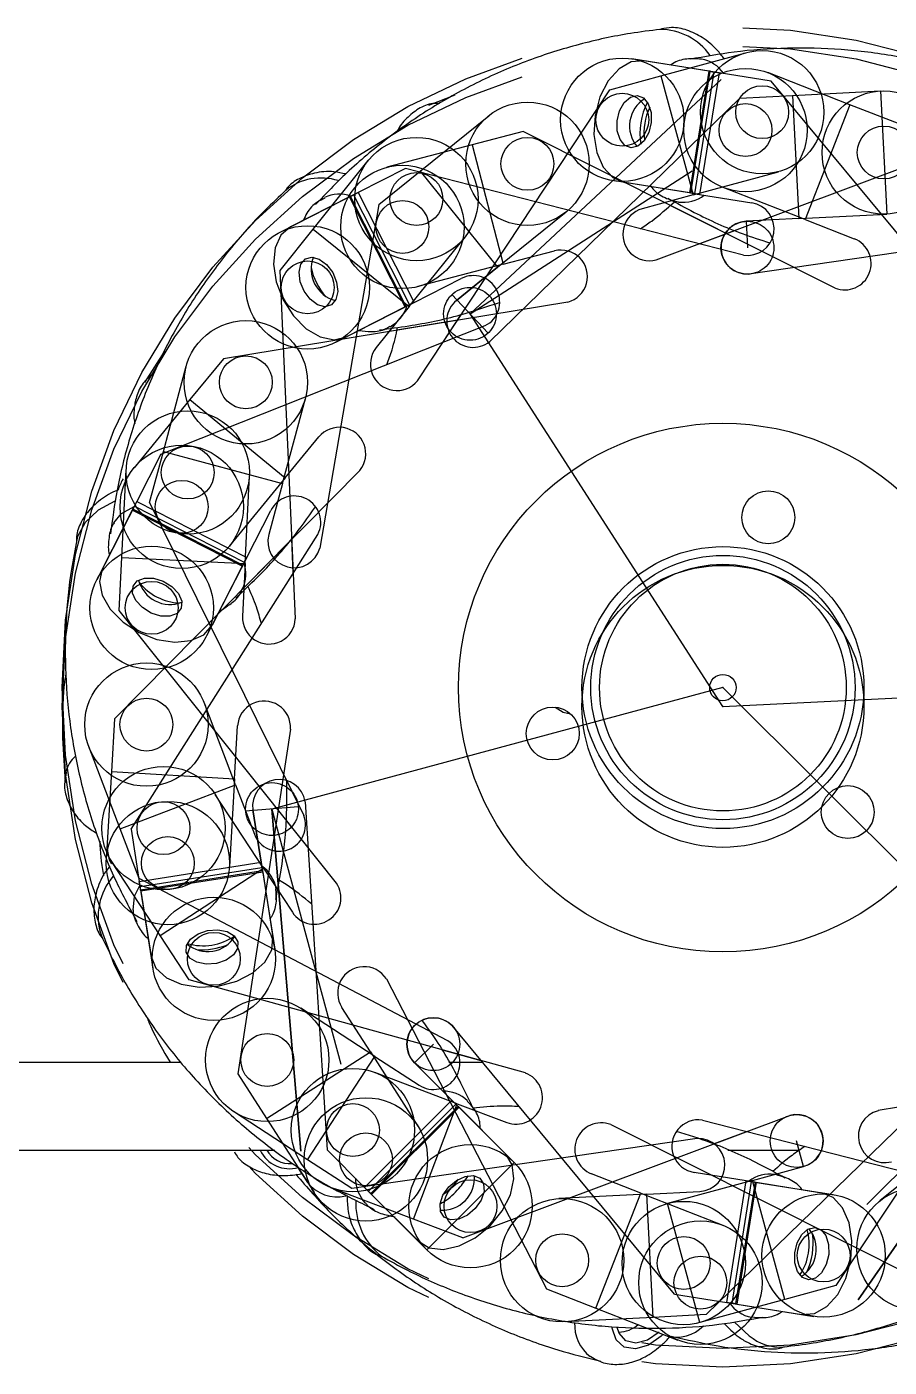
# Model space of a CAD drawing. Header units: millimetres. Extents: x 15 to 415, y 5 to 292.
# Drawn here: x 102.9 to 112.68, y 149.11 to 164.33 of the extents above; entities that cross this region are included whole.
import ezdxf

# ---------------------------------------------------------------- set-up
doc = ezdxf.new("R2010")
doc.units = ezdxf.units.MM
doc.header["$PDSIZE"] = -1
doc.linetypes.add('CENTERX2', pattern=[20.32, 12.7, -2.54, 2.54, -2.54])

msp = doc.modelspace()

# ---------------------------------------------------------------- linework, layer by layer
at = {"color": 7, "linetype": 'Continuous'}
for p, q in [((110.0922, 163.7701), (111.0571, 164.0326)), ((110.7514, 163.8055), (109.7638, 163.9631)), ((109.5132, 163.6126), (110.0922, 163.7701)), ((110.0922, 163.7701), (110.4597, 162.4192)), ((110.7514, 163.8055), (110.5307, 162.423)), ((111.3439, 163.711), (110.7514, 163.8055)), ((112.2378, 163.4421), (111.3065, 163.8062)), ((113.8699, 160.6615), (111.3439, 163.711)), ((107.3286, 160.3099), (109.5132, 163.6126)), ((110.987, 163.5171), (111.5863, 163.5478)), ((111.5863, 163.5478), (112.5849, 163.5989)), ((111.5863, 163.5478), (111.6578, 162.1496)), ((108.1495, 160.7551), (110.987, 163.5171)), ((112.2378, 163.4421), (111.728, 162.1382)), ((112.7966, 163.2236), (112.2378, 163.4421)), ((107.3595, 162.688), (108.1374, 163.3164)), ((108.5293, 163.1372), (107.9488, 162.9855)), ((112.0683, 161.3609), (108.5293, 163.1372)), ((107.9488, 162.9855), (106.9813, 162.7327)), ((107.9488, 162.9855), (108.3027, 161.631)), ((110.0383, 161.6827), (113.7469, 163.0705)), ((106.1453, 162.0303), (106.7717, 162.8099)), ((107.1927, 162.7182), (106.6578, 162.4464)), ((106.8928, 162.311), (107.3595, 162.688)), ((111.0287, 161.7359), (107.1927, 162.7182)), ((107.3595, 162.688), (108.2392, 161.5989)), ((110.4597, 162.4192), (111.4247, 162.6817)), ((110.5307, 162.423), (109.5432, 162.5806)), ((111.728, 162.1382), (110.7967, 162.5024)), ((106.6578, 162.4464), (105.7662, 161.9935)), ((106.6578, 162.4464), (107.2919, 161.1983)), ((110.4597, 162.4192), (109.8808, 162.2617)), ((110.5307, 162.423), (111.1233, 162.3284)), ((106.8928, 162.311), (106.2206, 158.4086)), ((108.2392, 161.5989), (109.0172, 162.2273)), ((111.6578, 162.1496), (112.6565, 162.2007)), ((105.7695, 161.5626), (106.1453, 162.0303)), ((106.1453, 162.0303), (107.2367, 161.1535)), ((111.6578, 162.1496), (111.0586, 162.1189)), ((115.0083, 162.0863), (111.0893, 161.5197)), ((111.728, 162.1382), (112.2868, 161.9197)), ((107.2367, 161.1535), (107.863, 161.933)), ((108.3027, 161.631), (108.8832, 161.7827)), ((105.9434, 157.6066), (105.7695, 161.5626)), ((108.3027, 161.631), (107.3352, 161.3781)), ((107.7725, 161.2219), (108.2392, 161.5989)), ((108.2392, 161.5989), (107.7725, 161.2219)), ((107.2919, 161.1983), (107.8268, 161.4701)), ((109.0349, 161.2021), (105.1277, 160.559)), ((107.2919, 161.1983), (106.4004, 160.7453)), ((107.2367, 161.1535), (106.8609, 160.6857)), ((104.4178, 159.4751), (108.0986, 160.9352)), ((105.1277, 160.559), (104.7472, 160.095)), ((104.4454, 159.508), (104.7054, 160.4736)), ((104.7472, 160.095), (104.1131, 159.3218)), ((104.7472, 160.095), (105.8298, 159.2073)), ((105.7972, 159.144), (106.0572, 160.1096)), ((105.8298, 159.2073), (106.2102, 159.6712)), ((104.4178, 159.4751), (104.1448, 158.9408)), ((104.2894, 158.9286), (104.4454, 159.508)), ((104.4454, 159.508), (105.7972, 159.144)), ((106.6742, 159.2907), (103.8912, 156.4738)), ((103.9748, 158.3029), (104.0233, 159.3018)), ((105.8298, 159.2073), (105.1956, 158.434)), ((105.3732, 158.235), (105.4217, 159.2338)), ((105.7972, 159.144), (105.6412, 158.5646)), ((104.1448, 158.9408), (103.6898, 158.0503)), ((104.1448, 158.9408), (105.3915, 158.3038)), ((104.2894, 158.9286), (106.0393, 155.3765)), ((105.3915, 158.3038), (105.6645, 158.838)), ((104.0792, 155.2203), (106.1988, 158.565)), ((103.9457, 157.7036), (103.9748, 158.3029)), ((103.9748, 158.3029), (105.3732, 158.235)), ((105.3915, 158.3038), (104.9365, 157.4133)), ((105.3732, 158.235), (105.3441, 157.6357)), ((106.4116, 154.6054), (103.9457, 157.7036)), ((105.2646, 155.7226), (104.9073, 156.6566)), ((103.8912, 156.4738), (103.8561, 155.8748)), ((105.2537, 155.7929), (105.2888, 156.3918)), ((105.8878, 156.3567), (105.2921, 152.442)), ((103.9569, 155.2225), (103.5997, 156.1565)), ((103.8561, 155.8748), (103.7976, 154.8765)), ((103.8561, 155.8748), (105.2537, 155.7929)), ((105.2537, 155.7929), (105.1952, 154.7946)), ((103.9569, 155.2225), (105.2646, 155.7226)), ((105.2646, 155.7226), (105.4789, 155.1622)), ((105.581, 154.7786), (105.0331, 155.6152)), ((106.0549, 155.5309), (106.3061, 151.5791)), ((105.4622, 155.4377), (105.5554, 154.845)), ((105.5554, 154.845), (105.4622, 155.4377)), ((104.1713, 154.662), (103.9569, 155.2225)), ((104.0792, 155.2203), (104.1724, 154.6276)), ((104.4098, 154.0116), (103.8619, 154.8482)), ((104.1724, 154.6276), (105.5554, 154.845)), ((104.4098, 154.0116), (105.581, 154.7786)), ((105.5554, 154.845), (105.7107, 153.8571)), ((105.581, 154.7786), (105.9097, 154.2767)), ((107.6749, 152.8169), (104.1713, 154.662)), ((104.1724, 154.6276), (104.3277, 153.6397)), ((104.7385, 153.5097), (104.4098, 154.0116)), ((108.5546, 152.4526), (104.7385, 153.5097)), ((106.9762, 153.5208), (108.7952, 150.0036)), ((106.7946, 152.692), (106.4709, 153.1972)), ((114.2633, 153.3432), (112.0786, 150.0406)), ((106.8447, 152.6415), (106.0067, 153.1871)), ((110.248, 149.9422), (107.722, 152.9917)), ((105.6157, 151.9368), (106.7946, 152.692)), ((106.0808, 151.4683), (106.8447, 152.6415)), ((106.7946, 152.692), (107.334, 151.8499)), ((106.8447, 152.6415), (107.3475, 152.3141)), ((116.4642, 152.6682), (112.557, 152.0251)), ((105.2921, 152.442), (105.6157, 151.9368)), ((107.7807, 152.1045), (106.8458, 152.4593)), ((107.721, 152.1431), (107.2972, 152.5679)), ((113.4424, 152.4721), (110.6049, 149.7101)), ((106.7299, 151.1543), (107.721, 152.1431)), ((107.721, 152.1431), (108.4273, 151.4352)), ((106.0808, 151.4683), (105.2428, 152.0139)), ((107.284, 150.7955), (107.7807, 152.1045)), ((107.7807, 152.1045), (108.3417, 151.8916)), ((105.6157, 151.9368), (106.1552, 151.0947)), ((107.845, 150.5827), (111.5536, 151.9705)), ((109.5236, 151.8663), (113.0626, 150.09)), ((110.5632, 151.9172), (114.3992, 150.935)), ((110.5026, 151.7075), (106.5836, 151.1409)), ((106.3061, 151.5791), (106.7299, 151.1543)), ((113.3527, 151.6283), (112.5747, 150.9999)), ((106.5836, 151.1409), (106.0808, 151.4683)), ((111.1322, 151.234), (111.7111, 151.3915)), ((109.8639, 151.089), (109.3051, 151.3075)), ((111.1322, 151.234), (110.1672, 150.9715)), ((111.0611, 151.2302), (110.4686, 151.3247)), ((110.8405, 149.8477), (111.0611, 151.2302)), ((111.0611, 151.2302), (112.0486, 151.0726)), ((111.4997, 149.8831), (111.1322, 151.234)), ((107.284, 150.7955), (106.3491, 151.1503)), ((106.7299, 151.1543), (107.4362, 150.4464)), ((109.9341, 151.0776), (108.9354, 151.0265)), ((109.3541, 149.7851), (109.8639, 151.089)), ((109.8639, 151.089), (110.7952, 150.7248)), ((109.9341, 151.0776), (110.5333, 151.1083)), ((110.0056, 149.6794), (109.9341, 151.0776)), ((107.845, 150.5827), (107.284, 150.7955)), ((108.7952, 150.0036), (109.3541, 149.7851)), ((112.0786, 150.0406), (111.4997, 149.8831)), ((110.248, 149.9422), (110.8405, 149.8477)), ((111.4997, 149.8831), (110.5348, 149.6206)), ((109.3541, 149.7851), (110.2854, 149.421)), ((110.6049, 149.7101), (110.0056, 149.6794)), ((110.8405, 149.8477), (111.828, 149.6901)), ((110.0056, 149.6794), (109.0069, 149.6283))]:
    msp.add_line(p, q, dxfattribs=at)
at = {"color": 7, "linetype": 'Continuous', "lineweight": 25}
for p, q in [((110.6399, 163.8233), (109.8988, 163.9415)), ((110.4193, 162.4408), (110.6399, 163.8233)), ((110.432, 162.4387), (110.6526, 163.8213)), ((110.6921, 163.815), (110.4715, 162.4324)), ((110.7514, 163.8055), (110.5307, 162.423)), ((110.6526, 163.8213), (110.6399, 163.8233)), ((110.6921, 163.815), (110.7514, 163.8055)), ((111.3439, 163.711), (110.7514, 163.8055)), ((113.8699, 160.6615), (111.3439, 163.711)), ((107.7549, 163.5517), (107.4552, 163.4351)), ((107.1927, 162.7182), (106.6578, 162.4464)), ((111.0287, 161.7359), (107.1927, 162.7182)), ((110.4193, 162.4408), (109.6782, 162.559)), ((106.5572, 162.3953), (105.8881, 162.0554)), ((106.5686, 162.4011), (106.5572, 162.3953)), ((107.1913, 161.1472), (106.5572, 162.3953)), ((107.2028, 161.153), (106.5686, 162.4011)), ((106.6043, 162.4193), (106.6578, 162.4464)), ((106.6043, 162.4193), (107.2384, 161.1711)), ((106.6578, 162.4464), (107.2919, 161.1983)), ((110.432, 162.4387), (110.4193, 162.4408)), ((110.4715, 162.4324), (110.5307, 162.423)), ((110.5307, 162.423), (111.1233, 162.3284)), ((110.834, 161.9804), (110.1972, 162.3)), ((110.5251, 161.8649), (110.9307, 162.0166)), ((107.2919, 161.1983), (107.8268, 161.4701)), ((107.1913, 161.1472), (106.5222, 160.8072)), ((107.2028, 161.153), (107.1913, 161.1472)), ((107.2384, 161.1711), (107.2919, 161.1983)), ((107.7824, 160.996), (107.0958, 160.8829)), ((107.6154, 160.7435), (107.8256, 161.0612)), ((104.4178, 159.4751), (108.0986, 160.9352)), ((104.4603, 160.6434), (104.2324, 160.2888)), ((104.4178, 159.4751), (104.1448, 158.9408)), ((104.0935, 158.8403), (103.752, 158.172)), ((104.0993, 158.8517), (104.0935, 158.8403)), ((105.3402, 158.2033), (104.0935, 158.8403)), ((105.346, 158.2147), (104.0993, 158.8517)), ((104.1175, 158.8873), (104.1448, 158.9408)), ((104.1175, 158.8873), (105.3642, 158.2503)), ((104.1448, 158.9408), (105.3915, 158.3038)), ((105.3915, 158.3038), (105.6645, 158.838)), ((104.0792, 155.2203), (106.1988, 158.565)), ((105.8614, 158.468), (105.3972, 157.9981)), ((105.9206, 158.1259), (105.9035, 158.5149)), ((105.3642, 158.2503), (105.3915, 158.3038)), ((105.3402, 158.2033), (104.9987, 157.5349)), ((105.346, 158.2147), (105.3402, 158.2033)), ((105.0842, 157.7023), (105.1161, 157.7145)), ((106.0549, 155.5309), (106.3061, 151.5791)), ((105.4622, 155.4377), (105.5554, 154.845)), ((104.0792, 155.2203), (104.1724, 154.6276)), ((106.0879, 155.0121), (105.8405, 155.3229)), ((104.1724, 154.6276), (105.5554, 154.845)), ((104.1817, 154.5683), (105.5647, 154.7857)), ((105.5709, 154.7462), (104.1879, 154.5288)), ((105.5729, 154.7335), (104.1899, 154.5161)), ((105.5647, 154.7857), (105.5554, 154.845)), ((105.5709, 154.7462), (105.5729, 154.7335)), ((105.5729, 154.7335), (105.6895, 153.9921)), ((104.1817, 154.5683), (104.1724, 154.6276)), ((104.1879, 154.5288), (104.1899, 154.5161)), ((104.1899, 154.5161), (104.3065, 153.7747)), ((110.248, 149.9422), (107.722, 152.9917)), ((108.0536, 152.5913), (107.6033, 152.7161)), ((101.4959, 152.5755), (104.6474, 152.5755)), ((107.721, 152.1431), (107.2972, 152.5679)), ((107.6847, 152.5755), (108.0667, 152.5755)), ((106.7299, 151.1543), (107.721, 152.1431)), ((107.7634, 152.1006), (107.721, 152.1431)), ((106.7723, 151.1118), (107.7634, 152.1006)), ((107.7916, 152.0723), (106.8006, 151.0835)), ((107.8007, 152.0632), (106.8096, 151.0744)), ((107.7916, 152.0723), (107.8007, 152.0632)), ((107.8007, 152.0632), (108.3308, 151.5319)), ((110.5632, 151.9172), (114.3992, 150.935)), ((110.6896, 151.6471), (111.0668, 151.7883)), ((101.4959, 151.5755), (105.7108, 151.5755)), ((106.3061, 151.5791), (106.7299, 151.1543)), ((110.851, 151.5755), (111.6633, 151.5755)), ((105.9619, 151.3965), (106.0815, 151.2098)), ((111.0611, 151.2302), (110.4686, 151.3247)), ((110.8405, 149.8477), (111.0611, 151.2302)), ((110.8998, 149.8382), (111.1204, 151.2207)), ((111.1204, 151.2207), (111.0611, 151.2302)), ((106.4768, 151.1019), (106.5292, 151.082)), ((106.7723, 151.1118), (106.7299, 151.1543)), ((106.8006, 151.0835), (106.8096, 151.0744)), ((106.8096, 151.0744), (107.3397, 150.5431)), ((111.1599, 151.2144), (110.9393, 149.8319)), ((111.1726, 151.2124), (110.952, 149.8299)), ((111.1599, 151.2144), (111.1726, 151.2124)), ((111.1726, 151.2124), (111.9137, 151.0941)), ((110.248, 149.9422), (110.8405, 149.8477)), ((110.8998, 149.8382), (110.8405, 149.8477)), ((110.9393, 149.8319), (110.952, 149.8299)), ((110.952, 149.8299), (111.6931, 149.7116)), ((109.9245, 149.5621), (110.1581, 149.4707))]:
    msp.add_line(p, q, dxfattribs=at)
at = {"color": 7, "linetype": 'CENTERX2'}
for p, q in [((107.9259, 161.0692), (110.7742, 163.7286)), ((110.7742, 163.7286), (107.9259, 161.0692)), ((111.5863, 163.5478), (111.6578, 162.1496)), ((112.5849, 163.5989), (112.6565, 162.2007)), ((107.9259, 161.0692), (110.4479, 162.6938)), ((111.0586, 162.1189), (111.0739, 161.8193)), ((108.1306, 160.85), (107.7211, 161.2885)), ((110.7959, 156.6136), (107.9259, 161.0692)), ((110.7959, 156.6136), (116.0897, 156.8713)), ((110.7959, 156.8266), (105.6784, 155.448)), ((110.7959, 156.8266), (114.5486, 153.0839)), ((105.9773, 155.4732), (105.3794, 155.4227)), ((105.6784, 155.448), (106.4587, 152.5513)), ((105.6784, 155.448), (106.0064, 151.565)), ((106.0064, 151.565), (105.6784, 155.448)), ((114.5486, 153.0839), (112.3316, 149.8792)), ((112.3316, 149.8792), (114.5486, 153.0839)), ((114.5486, 153.0839), (112.4301, 150.9598)), ((107.2972, 152.5679), (107.5096, 152.7798)), ((106.7299, 151.1543), (107.721, 152.1431)), ((111.7111, 151.3915), (111.6324, 151.681)), ((107.4362, 150.4464), (108.4273, 151.4352)), ((111.4997, 149.8831), (111.1322, 151.234)), ((110.5348, 149.6206), (110.1672, 150.9715))]:
    msp.add_line(p, q, dxfattribs=at)
at = {"color": 7, "linetype": 'Continuous', "lineweight": 25, "flags": 128}
for points in [[(109.8988, 163.9415), (109.7561, 163.9296), (109.6165, 163.8512), (109.4938, 163.714), (109.4, 163.5313), (109.3441, 163.3212), (109.3318, 163.1041), (109.3642, 162.9013), (109.4381, 162.7327), (109.5463, 162.6148), (109.6782, 162.559)], [(110.6526, 163.8213), (110.6534, 163.8211), (110.6556, 163.8208), (110.6593, 163.8202), (110.6642, 163.8194), (110.6702, 163.8185), (110.677, 163.8174), (110.6844, 163.8162), (110.6921, 163.815)], [(109.5952, 163.2602), (109.623, 163.3733), (109.6759, 163.4677), (109.746, 163.529), (109.8225, 163.5479), (109.8939, 163.5215), (109.9492, 163.4538), (109.98, 163.3551), (109.9817, 163.2404), (109.954, 163.1273), (109.9011, 163.0328), (109.831, 162.9715), (109.7545, 162.9526), (109.6831, 162.9791), (109.6278, 163.0468), (109.5969, 163.1455), (109.5952, 163.2602)], [(106.5686, 162.4011), (106.5693, 162.4015), (106.5713, 162.4025), (106.5746, 162.4042), (106.5791, 162.4064), (106.5845, 162.4092), (106.5906, 162.4123), (106.5973, 162.4157), (106.6043, 162.4193)], [(110.4715, 162.4324), (110.4638, 162.4337), (110.4564, 162.4349), (110.4496, 162.4359), (110.4436, 162.4369), (110.4387, 162.4377), (110.435, 162.4383), (110.4328, 162.4386), (110.432, 162.4387)], [(105.8881, 162.0554), (105.7796, 161.9618), (105.7128, 161.8164), (105.6942, 161.6332), (105.7256, 161.4303), (105.804, 161.2275), (105.9216, 161.0446), (106.067, 160.8996), (106.2259, 160.8066), (106.3827, 160.7748), (106.5222, 160.8072)], [(106.043, 161.3257), (105.9989, 161.4335), (105.9862, 161.541), (106.0069, 161.6318), (106.0577, 161.6921), (106.131, 161.7126), (106.2155, 161.6904), (106.2985, 161.6287), (106.3673, 161.5369), (106.4113, 161.429), (106.424, 161.3216), (106.4034, 161.2308), (106.3526, 161.1705), (106.2793, 161.1499), (106.1947, 161.1722), (106.1118, 161.2339), (106.043, 161.3257)], [(107.2384, 161.1711), (107.2315, 161.1676), (107.2248, 161.1642), (107.2186, 161.161), (107.2132, 161.1583), (107.2088, 161.156), (107.2055, 161.1544), (107.2034, 161.1533), (107.2028, 161.153)], [(103.8951, 158.9436), (103.7073, 158.8388), (103.5586, 158.6998)], [(103.8833, 158.6962), (103.9713, 158.8032), (104.1149, 158.8822)], [(104.0993, 158.8517), (104.0997, 158.8524), (104.1007, 158.8544), (104.1024, 158.8577), (104.1047, 158.8622), (104.1074, 158.8676), (104.1106, 158.8737), (104.114, 158.8804), (104.1175, 158.8873)], [(103.5586, 158.6998), (103.4732, 158.5435), (103.4626, 158.5025)], [(105.3642, 158.2503), (105.3607, 158.2434), (105.3572, 158.2367), (105.3541, 158.2305), (105.3513, 158.2251), (105.3491, 158.2207), (105.3474, 158.2174), (105.3464, 158.2154), (105.346, 158.2147)], [(103.752, 158.172), (103.7192, 158.0326), (103.7507, 157.8756), (103.8433, 157.7165), (103.988, 157.5708), (104.1706, 157.4528), (104.3732, 157.374), (104.5761, 157.3421), (104.7593, 157.3603), (104.9049, 157.4267), (104.9987, 157.5349)], [(104.3062, 157.6727), (104.2072, 157.7341), (104.1337, 157.8136), (104.0971, 157.8992), (104.1028, 157.9778), (104.1499, 158.0375), (104.2314, 158.0692), (104.3349, 158.068), (104.4444, 158.0342), (104.5435, 157.9729), (104.6169, 157.8933), (104.6536, 157.8078), (104.6479, 157.7291), (104.6007, 157.6694), (104.5192, 157.6377), (104.4158, 157.6389), (104.3062, 157.6727)], [(108.8938, 156.605), (108.9811, 156.5494), (109.067, 156.528)], [(103.8056, 155.0129), (103.8316, 154.8721), (103.8559, 154.8257)], [(105.5647, 154.7857), (105.5659, 154.778), (105.5671, 154.7706), (105.5682, 154.7638), (105.5691, 154.7578), (105.5699, 154.7529), (105.5705, 154.7492), (105.5708, 154.747), (105.5709, 154.7462)], [(104.1792, 154.584), (104.1156, 154.4571), (104.101, 154.2991)], [(104.1879, 154.5288), (104.1878, 154.5295), (104.1874, 154.5318), (104.1869, 154.5354), (104.1861, 154.5404), (104.1852, 154.5463), (104.1841, 154.5532), (104.1829, 154.5606), (104.1817, 154.5683)], [(104.3065, 153.7747), (104.3619, 153.6427), (104.4796, 153.5342), (104.648, 153.4599), (104.8507, 153.4271), (105.0678, 153.4389), (105.2781, 153.4942), (105.461, 153.5877), (105.5985, 153.7101), (105.6772, 153.8494), (105.6895, 153.9921)], [(105.0483, 153.6966), (104.9321, 153.688), (104.826, 153.7091), (104.746, 153.7568), (104.7044, 153.8238), (104.7075, 153.8998), (104.7548, 153.9733), (104.8391, 154.0332), (104.9476, 154.0702), (105.0638, 154.0788), (105.17, 154.0577), (105.25, 154.01), (105.2916, 153.943), (105.2885, 153.867), (105.2412, 153.7934), (105.1568, 153.7336), (105.0483, 153.6966)], [(107.7634, 152.1006), (107.7689, 152.0951), (107.7742, 152.0898), (107.7791, 152.0849), (107.7834, 152.0806), (107.7869, 152.0771), (107.7895, 152.0745), (107.7911, 152.0729), (107.7916, 152.0723)], [(107.3397, 150.5431), (107.4622, 150.4689), (107.6211, 150.4503), (107.8011, 150.4892), (107.9844, 150.5818), (108.153, 150.719), (108.2906, 150.8874), (108.3836, 151.0704), (108.4229, 151.2503), (108.4047, 151.4093), (108.3308, 151.5319)], [(107.9858, 150.916), (107.8968, 150.8407), (107.7985, 150.7954), (107.7058, 150.787), (107.6328, 150.8167), (107.5906, 150.8801), (107.5856, 150.9674), (107.6187, 151.0653), (107.6847, 151.1591), (107.7737, 151.2343), (107.872, 151.2796), (107.9647, 151.288), (108.0377, 151.2583), (108.0799, 151.195), (108.0849, 151.1077), (108.0518, 151.0097), (107.9858, 150.916)], [(111.1204, 151.2207), (111.1281, 151.2195), (111.1355, 151.2183), (111.1423, 151.2172), (111.1483, 151.2163), (111.1532, 151.2155), (111.1569, 151.2149), (111.1591, 151.2145), (111.1599, 151.2144)], [(106.8006, 151.0835), (106.8, 151.0841), (106.7984, 151.0857), (106.7958, 151.0883), (106.7923, 151.0918), (106.788, 151.0961), (106.7831, 151.101), (106.7778, 151.1063), (106.7723, 151.1118)], [(111.6931, 149.7116), (111.8358, 149.7236), (111.9753, 149.802), (112.0981, 149.9392), (112.1919, 150.1219), (112.2477, 150.332), (112.2601, 150.5491), (112.2277, 150.7518), (112.1538, 150.9205), (112.0456, 151.0384), (111.9137, 151.0941)], [(111.9966, 150.393), (111.9689, 150.2799), (111.916, 150.1854), (111.8459, 150.1241), (111.7694, 150.1052), (111.698, 150.1317), (111.6427, 150.1994), (111.6119, 150.2981), (111.6102, 150.4128), (111.6379, 150.5259), (111.6908, 150.6203), (111.7609, 150.6817), (111.8374, 150.7005), (111.9088, 150.6741), (111.9641, 150.6064), (111.995, 150.5077), (111.9966, 150.393)], [(110.9393, 149.8319), (110.9385, 149.832), (110.9363, 149.8324), (110.9326, 149.833), (110.9277, 149.8338), (110.9217, 149.8347), (110.9149, 149.8358), (110.9075, 149.837), (110.8998, 149.8382)], [(110.0717, 149.51), (109.9401, 149.4191), (109.8077, 149.3852), (109.6946, 149.4136), (109.6182, 149.4998), (109.5966, 149.5656)], [(110.9258, 149.6276), (110.9289, 149.6241), (111.0948, 149.4699)]]:
    msp.add_lwpolyline(points, dxfattribs=at)
at = {"color": 8, "linetype": 'Continuous', "lineweight": 25, "flags": 128}
msp.add_lwpolyline([(110.1164, 149.487), (110.0935, 149.4648), (109.9501, 149.3639), (109.8047, 149.321), (109.6769, 149.342), (109.5839, 149.4241), (109.5384, 149.5561), (109.5371, 149.5672)], dxfattribs=at)
at = {"color": 7, "linetype": 'CENTERX2'}
for centre, radius in [((110.7959, 156.8266), 7.5), ((110.7959, 156.8266), 7.5), ((110.7959, 156.6136), 7.5), ((110.7959, 156.6136), 7.5), ((111.2409, 163.3571), 0.7), ((109.6535, 163.2718), 0.7), ((111.0516, 163.1543), 0.7), ((112.6207, 162.8998), 0.7), ((108.5773, 162.7718), 0.7), ((107.3174, 162.3714), 0.7), ((107.1582, 162.0554), 0.7), ((106.0833, 161.3694), 0.7), ((111.0739, 161.8193), 0.3), ((107.9259, 161.0692), 0.3), ((105.3813, 160.2916), 0.7), ((104.7225, 159.2678), 0.7), ((104.6544, 158.8779), 0.7), ((104.3131, 157.7318), 0.7), ((104.2535, 156.4065), 0.7), ((104.4475, 155.2317), 0.7), ((105.6784, 155.448), 0.3), ((104.4964, 154.8355), 0.7), ((105.0192, 153.7484), 0.7), ((105.6247, 152.6005), 0.7), ((107.5096, 152.7798), 0.3), ((106.5974, 151.8048), 0.7), ((106.7446, 151.4723), 0.7), ((111.6324, 151.681), 0.3), ((107.9318, 150.9408), 0.7), ((111.9383, 150.3814), 0.7), ((113.0146, 150.4554), 0.7), ((108.9712, 150.3274), 0.7), ((110.351, 150.296), 0.7), ((110.5403, 150.0729), 0.7)]:
    msp.add_circle(centre, radius, dxfattribs=at)
at = {"color": 7, "linetype": 'Continuous'}
for centre, radius in [((109.6535, 163.2718), 0.3), ((111.2409, 163.3571), 0.3), ((111.0516, 163.1543), 0.3), ((112.6207, 162.8998), 0.3), ((108.5773, 162.7718), 0.3), ((107.3174, 162.3714), 0.3), ((107.1582, 162.0554), 0.3), ((106.0833, 161.3694), 0.3), ((105.3813, 160.2916), 0.3), ((104.7225, 159.2678), 0.3), ((104.6544, 158.8779), 0.3), ((110.7959, 156.8266), 1.6), ((110.7959, 156.8266), 1.6), ((110.7959, 156.6136), 1.6), ((110.7959, 156.6136), 1.6), ((104.3131, 157.7318), 0.3), ((104.2535, 156.4065), 0.3), ((104.4475, 155.2317), 0.3), ((104.4964, 154.8355), 0.3), ((105.0192, 153.7484), 0.3), ((105.6247, 152.6005), 0.3), ((106.5974, 151.8048), 0.3), ((106.7446, 151.4723), 0.3), ((107.9318, 150.9408), 0.3), ((108.9712, 150.3274), 0.3), ((111.9383, 150.3814), 0.3), ((110.351, 150.296), 0.3), ((110.5403, 150.0729), 0.3)]:
    msp.add_circle(centre, radius, dxfattribs=at)
at = {"color": 7, "linetype": 'Continuous', "lineweight": 25}
for centre, radius in [((110.7959, 156.8266), 3), ((111.311, 158.7591), 0.3), ((110.7959, 156.8266), 1.6), ((110.7959, 156.8266), 1.5), ((110.7959, 156.8266), 1.4), ((110.7959, 156.8266), 0.15), ((108.8648, 156.3064), 0.3), ((112.2121, 155.4143), 0.3)]:
    msp.add_circle(centre, radius, dxfattribs=at)
for centre, radius, start, end in [((110.081, 163.5992), 0.6977, 35.23965, 90.01661), ((110.483, 163.5777), 0.389, 34.32991, 79.85909), ((110.1023, 163.2002), 0.366, 122.15587, 219.71209), ((110.57, 163.1256), 0.6706, 154.37661, 187.49129), ((106.2343, 161.9694), 0.6411, 72.35455, 128.08553), ((106.4451, 162.0217), 0.4043, 71.23779, 114.95384), ((110.3421, 162.7406), 0.4057, 262.78891, 306.53652), ((111.076, 162.0322), 0.3, 260.934, 80.934), ((106.4885, 161.5752), 0.366, 158.15611, 255.71198), ((106.7878, 161.7273), 0.6787, 191.44089, 222.42718), ((107.9627, 161.2026), 0.3, 296.934, 116.934), ((106.8345, 161.268), 0.3911, 297.95864, 343.40361), ((105.9317, 158.7015), 0.3, 332.934, 152.934), ((104.9718, 158.1163), 0.4105, 335.51926, 18.29379), ((104.5199, 158.1365), 0.366, 194.15612, 291.71221), ((104.6732, 158.4365), 0.6536, 219.7824, 266.08548), ((103.6979, 155.7758), 0.3703, 132.27167, 164.96354), ((105.7586, 155.4843), 0.3, 8.934, 188.934), ((105.3286, 154.4724), 0.4035, 9.77782, 54.625), ((104.3975, 154.2307), 0.6916, 138.71001, 198.70383), ((104.9486, 154.1973), 0.366, 230.15575, 327.71193), ((104.8958, 154.5334), 0.6366, 253.69837, 304.16952), ((107.5096, 152.7798), 0.3, 44.934, 224.934), ((107.6175, 151.8328), 0.4145, 47.37854, 90.05806), ((110.5159, 151.621), 0.3, 80.934, 260.934), ((105.88, 151.7218), 0.2984, 208.75117, 275.31551), ((107.0438, 151.2584), 0.4178, 179.99436, 222.44239), ((107.6108, 151.2625), 0.366, 266.15578, 3.71219), ((111.3289, 150.9091), 0.3966, 82.23024, 127.06763), ((106.4187, 151.4785), 0.4312, 218.54857, 282.86138), ((107.3864, 150.969), 0.7567, 177.27256, 231.95153), ((111.1231, 150.5114), 0.6512, 327.13684, 14.73118), ((111.4896, 150.453), 0.366, 302.15632, 39.7117), ((111.1961, 150.0711), 0.3985, 214.89251, 258.89692), ((109.5791, 149.6004), 0.4671, 177.47172, 231.82276), ((109.5961, 149.878), 0.3679, 272.68625, 310.2948), ((110.2729, 149.8764), 0.4216, 254.20491, 315.60854), ((111.4451, 149.8863), 0.5441, 229.92467, 274.32687)]:
    msp.add_arc(centre, radius, start, end, dxfattribs=at)
at = {"color": 8, "linetype": 'Continuous', "lineweight": 25}
for centre, radius, start, end in [((110.6332, 163.1155), 0.7804, 152.83852, 189.02954), ((104.8787, 154.6423), 0.7908, 266.02235, 291.84614), ((105.8765, 151.7345), 0.3685, 205.55947, 285.8259), ((107.15, 151.7244), 0.8015, 306.49671, 323.37118), ((111.0367, 150.5252), 0.7841, 334.31112, 7.55686)]:
    msp.add_arc(centre, radius, start, end, dxfattribs=at)
at = {"color": 7, "linetype": 'Continuous'}
for centre, start, end in [((111.076, 162.0322), 260.934, 80.934), ((109.9595, 161.9722), 105.21944, 285.21944), ((111.0739, 161.8193), 92.92998, 272.92998), ((112.1776, 161.6403), 248.64454, 68.64454), ((108.9591, 161.4924), 284.64454, 104.64454), ((107.9627, 161.2026), 296.934, 116.934), ((107.961, 160.9885), 128.92998, 308.92998), ((107.0948, 160.4978), 141.21944, 321.21944), ((106.4422, 159.481), 320.64454, 140.64454), ((105.9317, 158.7015), 332.934, 152.934), ((105.9309, 158.4866), 164.92998, 344.92998), ((105.6437, 157.6212), 177.21944, 357.21944), ((105.5883, 156.3743), 356.64454, 176.64454), ((105.7586, 155.4843), 8.934, 188.934), ((105.7591, 155.2693), 200.92998, 20.92998), ((106.1607, 154.441), 213.21944, 33.21944), ((106.7236, 153.359), 32.64454, 212.64454), ((107.5096, 152.7798), 44.934, 224.934), ((107.5112, 152.5655), 236.92998, 56.92998), ((108.4481, 152.1721), 249.21944, 69.21944), ((111.6324, 151.681), 285.21944, 105.21944), ((112.6328, 151.7348), 104.64454, 284.64454), ((109.4143, 151.5869), 68.64454, 248.64454), ((110.5159, 151.621), 80.934, 260.934), ((110.518, 151.4079), 272.92998, 92.92998)]:
    msp.add_arc(centre, 0.3, start, end, dxfattribs=at)
at = {"color": 7, "linetype": 'Continuous', "lineweight": 25}
for points, knots in [([(110.8103, 163.9635), (110.7845, 163.9966), (110.7115, 164.0901), (110.5707, 164.2086), (110.3939, 164.2938), (110.2322, 164.328), (110.1355, 164.3095), (110.097, 164.3021)], [0, 0, 0, 0, 0.1422576, 0.4011901, 0.6343716, 0.854114, 1, 1, 1, 1]), ([(110.0826, 164.2971), (109.971, 164.283), (109.6659, 164.2444), (109.1636, 164.1355), (108.5859, 163.9532), (108.0246, 163.7122), (107.4878, 163.4159), (106.9844, 163.0675), (106.5421, 162.6963), (106.2892, 162.432), (106.1732, 162.3108)], [0, 0, 0, 0, 0.077361, 0.2116945, 0.345577, 0.4795373, 0.6138705, 0.7488764, 0.8848114, 1, 1, 1, 1]), ([(114.7543, 163.2666), (114.6557, 163.3208), (114.3862, 163.4689), (113.9158, 163.6761), (113.3413, 163.8681), (112.7456, 164.0031), (112.1371, 164.0789), (111.525, 164.0929), (110.949, 164.0526), (110.5891, 163.9875), (110.424, 163.9576)], [0, 0, 0, 0, 0.0773609, 0.2116946, 0.3455766, 0.4795376, 0.6138707, 0.7488769, 0.884812, 1, 1, 1, 1]), ([(110.5516, 163.9588), (110.496, 163.9625), (110.3836, 163.9701), (110.2622, 163.9363), (110.2083, 163.898), (110.2016, 163.8932)], [0, 0, 0, 0, 0.4610783, 0.9321483, 1, 1, 1, 1]), ([(107.5799, 163.4564), (107.5546, 163.4572), (107.471, 163.4598), (107.3374, 163.4005), (107.2024, 163.2911), (107.1222, 163.1968), (107.0975, 163.1361), (107.0964, 163.1334)], [0, 0, 0, 0, 0.125083, 0.4126018, 0.6940002, 0.9863945, 1, 1, 1, 1]), ([(106.5151, 162.656), (106.4702, 162.666), (106.3495, 162.6927), (106.1665, 162.6759), (105.9887, 162.6101), (105.873, 162.5348), (105.8334, 162.4736), (105.825, 162.4606)], [0, 0, 0, 0, 0.1705479, 0.4592724, 0.7040765, 0.9369112, 1, 1, 1, 1]), ([(105.84, 162.475), (105.758, 162.398), (105.5338, 162.1874), (105.1915, 161.804), (104.8313, 161.317), (104.5188, 160.7922), (104.2587, 160.2369), (104.0563, 159.6591), (103.9166, 159.0988), (103.8673, 158.7364), (103.8447, 158.5702)], [0, 0, 0, 0, 0.077361, 0.2116945, 0.3455765, 0.4795375, 0.6138708, 0.7488767, 0.884812, 1, 1, 1, 1]), ([(109.9695, 162.5267), (109.9791, 162.5135), (110.0227, 162.4531), (110.1322, 162.38), (110.2394, 162.3526), (110.2911, 162.3393)], [0, 0, 0, 0, 0.1268315, 0.5789763, 1, 1, 1, 1]), ([(106.2791, 162.3813), (106.2498, 162.368), (106.1678, 162.3309), (106.0832, 162.2386), (106.0477, 162.1578), (106.0356, 162.1303)], [0, 0, 0, 0, 0.2676202, 0.7506435, 1, 1, 1, 1]), ([(109.8604, 162.0351), (109.9032, 162.0637), (110.0413, 162.1559), (110.1622, 162.2654), (110.2457, 162.341)], [0, 0, 0, 0, 0.30997399, 1, 1, 1, 1]), ([(110.1723, 162.3803), (110.2709, 162.3264), (110.5408, 162.1788), (110.926, 162.0024), (111.224, 161.908), (111.3291, 161.8747)], [0, 0, 0, 0, 0.2715502, 0.7430824, 1, 1, 1, 1]), ([(106.8967, 160.8869), (107.0082, 160.9011), (107.3133, 160.9401), (107.7725, 161.035), (108.1122, 161.1493), (108.2601, 161.1991)], [0, 0, 0, 0, 0.2454135, 0.6715626, 1, 1, 1, 1]), ([(106.6669, 160.8807), (106.7131, 160.8738), (106.8152, 160.8585), (106.9392, 160.8787), (107.0004, 160.9188), (107.0145, 160.928)], [0, 0, 0, 0, 0.389768, 0.8598861, 1, 1, 1, 1]), ([(106.982, 160.4922), (107.0028, 160.5478), (107.0549, 160.687), (107.0854, 160.8297), (107.1038, 160.9154)], [0, 0, 0, 0, 0.39960058, 1, 1, 1, 1]), ([(104.3141, 160.3769), (104.2797, 160.3469), (104.2018, 160.279), (104.1362, 160.1356), (104.1113, 159.9878), (104.1077, 159.8834), (104.1209, 159.8312), (104.1233, 159.8214)], [0, 0, 0, 0, 0.2230311, 0.5037261, 0.7514588, 0.9531935, 1, 1, 1, 1]), ([(103.9894, 159.1966), (103.9876, 159.1935), (103.9637, 159.1524), (103.9455, 159.1072), (103.9287, 159.0654)], [0, 0, 0, 0, 0.076554, 1, 1, 1, 1]), ([(103.9287, 159.0654), (103.9281, 159.0653), (103.8539, 159.0435), (103.7299, 158.9615), (103.592, 158.8379), (103.5033, 158.6956), (103.4568, 158.582), (103.4595, 158.5063), (103.4601, 158.4882)], [0, 0, 0, 0, 0.0021254, 0.2745186, 0.534105, 0.7027542, 0.9286713, 1, 1, 1, 1]), ([(105.267, 157.8434), (105.3488, 157.9205), (105.5727, 158.1314), (105.8833, 158.4719), (106.0864, 158.7573), (106.1721, 158.8779)], [0, 0, 0, 0, 0.2496806, 0.6832369, 1, 1, 1, 1]), ([(103.8876, 158.6971), (103.8828, 158.6904), (103.8436, 158.6359), (103.8241, 158.5089), (103.816, 158.3905), (103.835, 158.3354), (103.8352, 158.3348)], [0, 0, 0, 0, 0.0656567, 0.5388172, 0.9954755, 1, 1, 1, 1]), ([(103.4631, 158.5046), (103.442, 158.3942), (103.3844, 158.092), (103.3328, 157.5807), (103.3277, 156.9749), (103.3834, 156.3667), (103.4993, 155.7645), (103.6751, 155.1781), (103.8915, 154.6428), (104.0646, 154.3206), (104.144, 154.1728)], [0, 0, 0, 0, 0.0773608, 0.2116938, 0.3455765, 0.479537, 0.61387, 0.7488767, 0.8848119, 1, 1, 1, 1]), ([(105.1161, 157.7145), (105.1537, 157.7387), (105.2385, 157.7932), (105.3184, 157.878), (105.3393, 157.9403), (105.3423, 157.9493)], [0, 0, 0, 0, 0.40613, 0.9139134, 1, 1, 1, 1]), ([(105.5578, 157.5536), (105.5404, 157.617), (105.5001, 157.7633), (105.44, 157.8995), (105.4059, 157.9767)], [0, 0, 0, 0, 0.433422, 1, 1, 1, 1]), ([(103.3379, 156.9858), (103.3321, 156.9441), (103.2985, 156.6992), (103.2943, 156.2819), (103.3197, 155.9172), (103.3314, 155.7499)], [0, 0, 0, 0, 0.099956, 0.5871565, 1, 1, 1, 1]), ([(103.3446, 155.8684), (103.3345, 155.8212), (103.3125, 155.7177), (103.3481, 155.5545), (103.4301, 155.3971), (103.5441, 155.266), (103.6432, 155.2029), (103.6866, 155.1752)], [0, 0, 0, 0, 0.1772641, 0.3883222, 0.6007119, 0.8251106, 1, 1, 1, 1]), ([(105.7219, 154.4208), (105.7428, 154.5313), (105.7999, 154.8335), (105.8506, 155.285), (105.8473, 155.6288), (105.846, 155.7701)], [0, 0, 0, 0, 0.2532401, 0.6929794, 1, 1, 1, 1]), ([(103.7233, 155.0853), (103.7308, 154.9625), (103.7387, 154.831), (103.7661, 154.6995), (103.7679, 154.6909)], [0, 0, 0, 0, 0.934481, 1, 1, 1, 1]), ([(103.8391, 154.8018), (103.8226, 154.7817), (103.7574, 154.7018), (103.6912, 154.5451), (103.6484, 154.3492), (103.665, 154.1685), (103.7033, 154.0417), (103.748, 153.9907), (103.7551, 153.9826)], [0, 0, 0, 0, 0.0823311, 0.3266725, 0.5499965, 0.7608154, 0.9620031, 1, 1, 1, 1]), ([(106.1288, 154.3696), (106.0346, 154.4475), (105.9162, 154.5454), (105.7875, 154.6234), (105.7611, 154.6394)], [0, 0, 0, 0, 0.795135, 1, 1, 1, 1]), ([(105.6566, 154.2015), (105.6648, 154.2136), (105.7059, 154.2733), (105.7357, 154.3911), (105.7265, 154.4926), (105.7224, 154.5373)], [0, 0, 0, 0, 0.1242575, 0.6144972, 1, 1, 1, 1]), ([(104.1026, 154.303), (104.1026, 154.298), (104.1018, 154.2338), (104.1577, 154.1209), (104.2212, 154.0168), (104.2713, 153.981), (104.2744, 153.9787)], [0, 0, 0, 0, 0.040198, 0.5140076, 0.9699125, 1, 1, 1, 1]), ([(103.7421, 154.0094), (103.79, 153.9076), (103.9211, 153.6293), (104.1798, 153.1853), (104.5317, 152.6922), (104.9343, 152.2329), (105.3821, 151.8139), (105.869, 151.4428), (106.3587, 151.1369), (106.6881, 150.978), (106.8393, 150.9051)], [0, 0, 0, 0, 0.0773613, 0.2116949, 0.3455767, 0.4795375, 0.6138706, 0.7488765, 0.8848115, 1, 1, 1, 1]), ([(104.2517, 153.1007), (104.2681, 153.0607), (104.3433, 152.8772), (104.4443, 152.7079), (104.5232, 152.5755)], [0, 0, 0, 0, 0.217855, 1, 1, 1, 1]), ([(107.97, 152.0332), (107.9218, 152.1348), (107.7901, 152.4127), (107.5984, 152.7564), (107.4316, 152.9837), (107.3845, 153.048)], [0, 0, 0, 0, 0.2923227, 0.799927, 1, 1, 1, 1]), ([(108.0441, 151.8193), (108.0422, 151.8453), (108.0359, 151.9284), (107.9858, 152.0424), (107.9185, 152.1071), (107.8921, 152.1324)], [0, 0, 0, 0, 0.2174673, 0.693531, 1, 1, 1, 1]), ([(108.4842, 152.0716), (108.4141, 152.0746), (108.2373, 152.0823), (108.0645, 152.0644), (107.9601, 152.0536)], [0, 0, 0, 0, 0.3962968, 1, 1, 1, 1]), ([(111.5012, 151.2598), (111.4026, 151.3138), (111.1328, 151.4615), (110.7232, 151.6476), (110.3996, 151.7494), (110.2692, 151.7905)], [0, 0, 0, 0, 0.2557622, 0.6998817, 1, 1, 1, 1]), ([(105.2518, 151.5564), (105.2645, 151.5347), (105.3062, 151.4638), (105.4242, 151.3799), (105.5894, 151.3094), (105.7826, 151.2823), (105.9302, 151.2936), (106.0093, 151.3097), (106.0185, 151.3115)], [0, 0, 0, 0, 0.0913295, 0.2981117, 0.5096003, 0.7344405, 0.9690693, 1, 1, 1, 1]), ([(111.7267, 151.6193), (111.677, 151.5863), (111.5469, 151.5001), (111.4328, 151.3975), (111.3624, 151.3342)], [0, 0, 0, 0, 0.3819367, 1, 1, 1, 1]), ([(105.9482, 151.3027), (106.0765, 151.1546), (106.3344, 150.857), (106.7828, 150.4512), (107.2712, 150.0851), (107.7965, 149.7685), (108.3498, 149.5066), (108.8924, 149.3092), (109.2477, 149.2222), (109.4107, 149.1823)], [0, 0, 0, 0, 0.14409261, 0.28945584, 0.43490418, 0.58075737, 0.72734135, 0.87493366, 1, 1, 1, 1]), ([(107.5878, 150.9684), (107.6028, 150.9767), (107.6815, 151.02), (107.7959, 151.1275), (107.8714, 151.2363), (107.9048, 151.2845)], [0, 0, 0, 0, 0.11589507, 0.60818506, 1, 1, 1, 1]), ([(111.6927, 151.1294), (111.6882, 151.1355), (111.6496, 151.1888), (111.5449, 151.2577), (111.4363, 151.2872), (111.383, 151.3017)], [0, 0, 0, 0, 0.0621263, 0.5394768, 1, 1, 1, 1]), ([(111.4846, 149.3435), (111.5961, 149.3576), (111.9013, 149.3962), (112.4036, 149.5051), (112.9812, 149.6874), (113.5425, 149.9283), (114.0793, 150.2247), (114.5827, 150.5731), (115.025, 150.9443), (115.2779, 151.2085), (115.3939, 151.3297)], [0, 0, 0, 0, 0.077361, 0.2116948, 0.3455768, 0.4795371, 0.6138703, 0.7488769, 0.884812, 1, 1, 1, 1]), ([(106.5307, 151.0604), (106.5325, 151.0013), (106.5366, 150.8644), (106.5997, 150.6763), (106.7047, 150.5145), (106.8168, 150.4091), (106.8996, 150.3792), (106.9276, 150.369)], [0, 0, 0, 0, 0.1959332, 0.4535032, 0.6784783, 0.8909918, 1, 1, 1, 1]), ([(106.7393, 150.9795), (106.7472, 150.9695), (106.7916, 150.9136), (106.9097, 150.8516), (107.0222, 150.8316), (107.0771, 150.8218)], [0, 0, 0, 0, 0.1009041, 0.5615077, 1, 1, 1, 1]), ([(106.9192, 150.3735), (107.0177, 150.3194), (107.2873, 150.1712), (107.7577, 149.9641), (108.3322, 149.772), (108.9279, 149.637), (109.5364, 149.5613), (110.1484, 149.5473), (110.7245, 149.5876), (111.0844, 149.6527), (111.2495, 149.6826)], [0, 0, 0, 0, 0.077361, 0.2116941, 0.3455766, 0.479537, 0.6138701, 0.7488763, 0.884812, 1, 1, 1, 1]), ([(110.2073, 149.4674), (110.3844, 149.4264), (110.7542, 149.3407), (111.3413, 149.2781), (111.9515, 149.2688), (112.5626, 149.3214), (113.1642, 149.4348), (113.7192, 149.594), (114.0578, 149.7325), (114.2131, 149.796)], [0, 0, 0, 0, 0.1350709, 0.2819666, 0.4289479, 0.5763383, 0.7244674, 0.8736153, 1, 1, 1, 1]), ([(111.1189, 149.6848), (111.1676, 149.6793), (111.2731, 149.6672), (111.3957, 149.6981), (111.4564, 149.7389), (111.4691, 149.7474)], [0, 0, 0, 0, 0.4039679, 0.8753556, 1, 1, 1, 1]), ([(110.8103, 149.6108), (110.8611, 149.5578), (110.9422, 149.4731), (111.0929, 149.3812), (111.2454, 149.328), (111.3927, 149.3125), (111.4713, 149.3374), (111.4947, 149.3449)], [0, 0, 0, 0, 0.2683082, 0.4285002, 0.6720568, 0.9021925, 1, 1, 1, 1]), ([(109.2917, 149.238), (109.3338, 149.2125), (109.4252, 149.1572), (109.592, 149.1378), (109.7674, 149.1638), (109.9439, 149.2393), (110.0832, 149.3484), (110.1699, 149.4289), (110.1956, 149.4668), (110.1975, 149.4695)], [0, 0, 0, 0, 0.1480047, 0.3212076, 0.4948908, 0.6780881, 0.8759212, 0.9909815, 1, 1, 1, 1])]:
    msp.add_open_spline(points, degree=3, knots=knots, dxfattribs=at)
at = {"color": 7, "linetype": 'Continuous'}
for p in [(110.7959, 156.8266), (110.7959, 156.8266), (110.7959, 156.6136), (110.7959, 156.6136)]:
    msp.add_point(p, dxfattribs=at)

doc.saveas('drawing.dxf')
